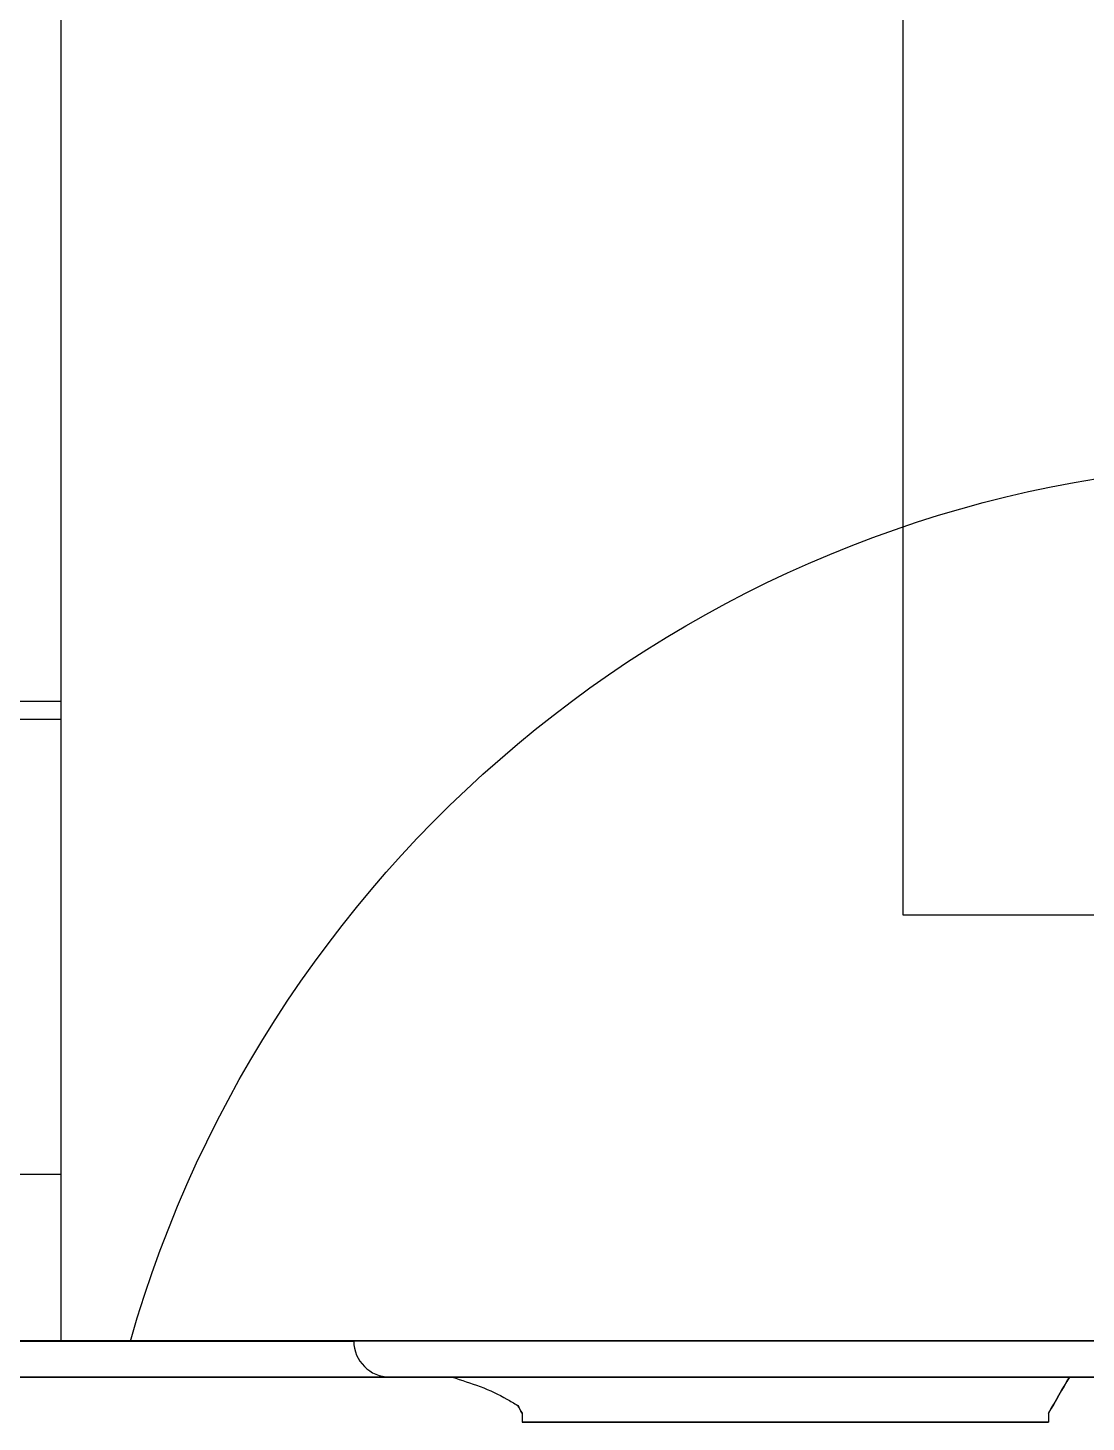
# Model space of a CAD drawing. Header units: centimetres. Extents: x -1.2 to 3.8, y -7.6 to 4.8.
# Drawn here: x 0.059 to 1.232, y -3.15 to -1.603 of the extents above; entities that cross this region are included whole.
import ezdxf

# ---------------------------------------------------------------- set-up
doc = ezdxf.new("R2010")
doc.units = ezdxf.units.CM
doc.header["$MEASUREMENT"] = 0
for name, color, linetype in [('ECAS - Clearance_Sketch1', 7, 'Continuous'), ('EncoderCart - Binky v145_Brake', 7, 'Continuous'), ('EncoderCart - Binky v145_EncoderCart', 7, 'Continuous'), ('EncoderCart - Binky v145_LED Output - Loft A', 7, 'Continuous'), ('EncoderCart - Binky v145_LED Output - Loft Rail', 7, 'Continuous'), ('EncoderCart - Binky v145_Side A - Fill old Spring', 7, 'Continuous'), ('EncoderCart - Binky v145_Side A - Remove Chamfers', 7, 'Continuous'), ('EncoderCart - Binky v145_Side B - Fill old Spring', 7, 'Continuous'), ('EncoderCart - Binky v145_Side B - Remove Chamfers', 7, 'Continuous'), ('EncoderCart - Binky v145_Side B Cleanup', 7, 'Continuous'), ('EncoderCart - Binky v145_Spring Cleanup A', 7, 'Continuous'), ('EncoderCart - Binky v145_Spring Cleanup B', 7, 'Continuous'), ('EncoderCart - Binky v145_Spring Geometry', 7, 'Continuous')]:
    doc.layers.add(name, color=color, linetype=linetype)

# ---------------------------------------------------------------- blocks, each defined once
blk = doc.blocks.new('ECAS-Clearance')
at = {"layer": 'ECAS - Clearance_Sketch1'}
for p, q in [((12.4005, 6.6902, -24.8413), (11.4805, 6.6902, -24.8413)), ((11.8456, 6.6502, -24.8413), (11.5205, 6.6502, -24.8413)), ((12.3605, 6.6502, -24.8413), (11.8456, 6.6502, -24.8413)), ((12.3605, 6.6502, -24.8413), (11.8456, 6.6502, -24.8413)), ((11.8456, 6.4652, -24.8413), (11.8456, 6.6502, -24.8413)), ((11.8456, 5.9602, -24.8413), (11.8456, 6.4652, -24.8413)), ((12.3705, 6.4652, -24.8413), (11.8456, 6.4652, -24.8413)), ((12.3605, 6.4652, -24.8413), (11.8456, 6.4652, -24.8413)), ((11.8455, 5.9402, -24.8413), (11.8455, 5.9602, -24.8413)), ((12.1805, 5.9602, -24.8413), (11.8455, 5.9602, -24.8413)), ((12.3705, 5.9602, -24.8413), (11.8456, 5.9602, -24.8413)), ((12.1605, 5.9402, -24.8413), (11.8455, 5.9402, -24.8413)), ((11.8455, 5.0164, -24.8413), (11.8455, 5.9402, -24.8413)), ((12.1605, 5.9402, -24.8413), (11.8455, 5.9402, -24.8413))]:
    blk.add_line(p, q, dxfattribs=at)
blk.add_ellipse((11.4805, 6.6502, -24.8413), major_axis=(0, 0.04), ratio=1, start_param=4.712389, end_param=6.283185, dxfattribs=at)
blk = doc.blocks.new('ECASv1(6)')
blk.add_blockref('ECAS-Clearance', (0, 0))

msp = doc.modelspace()

# ---------------------------------------------------------------- linework, layer by layer
at = {"layer": 'EncoderCart - Binky v145_Brake'}
for p, q in [((-0.73, -3.1, 0.837), (0.5294, -3.1, 0.837)), ((1.2137, -3.1, 0.837), (1.865, -3.1, 0.837)), ((0.6067, -3.14, 0.837), (0.6067, -3.15, 0.837)), ((0.609, -3.15, 0.837), (0.6067, -3.15, 0.837)), ((0.6162, -3.15, 0.837), (0.609, -3.15, 0.837)), ((0.7074, -3.15, 0.837), (0.6162, -3.15, 0.837)), ((0.7791, -3.15, 0.837), (0.7074, -3.15, 0.837)), ((0.8954, -3.15, 0.837), (0.7791, -3.15, 0.837)), ((1.0148, -3.15, 0.837), (0.8954, -3.15, 0.837)), ((1.0481, -3.15, 0.837), (1.0148, -3.15, 0.837)), ((1.1234, -3.15, 0.837), (1.0481, -3.15, 0.837)), ((1.1571, -3.15, 0.837), (1.1234, -3.15, 0.837)), ((1.1704, -3.15, 0.837), (1.1571, -3.15, 0.837)), ((1.1751, -3.15, 0.837), (1.1704, -3.15, 0.837)), ((1.1757, -3.15, 0.837), (1.1751, -3.15, 0.837)), ((1.1901, -3.15, 0.837), (1.1757, -3.15, 0.837)), ((1.1906, -3.15, 0.837), (1.1901, -3.15, 0.837)), ((1.1906, -3.14, 0.837), (1.1906, -3.15, 0.837))]:
    msp.add_line(p, q, dxfattribs=at)
msp.add_open_spline([(0.5294, -3.1, 0.837), (0.5396, -3.1035, 0.837), (0.5498, -3.1067, 0.837), (0.5712, -3.1146, 0.837), (0.5806, -3.1192, 0.837), (0.5939, -3.1267, 0.837), (0.5978, -3.129, 0.837), (0.6018, -3.1314, 0.837)], degree=3, knots=[0, 0, 0, 0, 0.0438927, 0.0438927, 0.0912665, 0.0912665, 0.1112511, 0.1112511, 0.1112511, 0.1112511], dxfattribs=at)
for points in [[(1.2137, -3.1, 0.837), (1.206, -3.1133, 0.837), (1.1983, -3.1267, 0.837), (1.1906, -3.14, 0.837)], [(0.6067, -3.14, 0.837), (0.6051, -3.1371, 0.837), (0.6034, -3.1343, 0.837), (0.6018, -3.1314, 0.837)]]:
    msp.add_open_spline(points, degree=3, dxfattribs=at)
at = {"layer": 'EncoderCart - Binky v145_EncoderCart'}
for p, q in [((1.0292, -2.5876, -0.5005), (1.0292, 0.85, -0.5005)), ((1.715, -2.5876, -0.5005), (1.0292, -2.5876, -0.5005)), ((0, -3.1, -0.5005), (0.46, -3.1, -0.5005)), ((0.46, -3.1, -0.5005), (1.395, -3.1, -0.5005))]:
    msp.add_line(p, q, dxfattribs=at)
at = {"layer": 'EncoderCart - Binky v145_LED Output - Loft A'}
for p, q in [((0.6164, -3.06, 0.8603), (0.1722, -3.06, 0.8603)), ((0.3067, -3.06, 0.9891), (0.5609, -3.06, 1.3283)), ((0.51, -3.06, 0.5085), (0.3091, -3.06, 0.7301)), ((1.0017, -3.06, 1.5047), (0.6164, -3.06, 0.8603)), ((1.0012, -3.06, 0.2158), (0.6164, -3.06, 0.8603)), ((0.6266, -3.06, 1.0068), (0.7074, -3.06, 1.1145)), ((0.7077, -3.06, 0.6052), (0.6681, -3.06, 0.6584)), ((0.7074, -3.06, 1.1145), (0.7791, -3.06, 1.2094)), ((0.7791, -3.06, 1.2094), (0.8954, -3.06, 1.3641)), ((0.9755, -3.06, 0.2494), (0.9226, -3.06, 0.32)), ((1.0012, -3.06, 0.2158), (0.9755, -3.06, 0.2494)), ((1.0012, -3.06, 0.2158), (1.0017, -3.06, 1.5047))]:
    msp.add_line(p, q, dxfattribs=at)
for points, knots in [([(0.2045, -3.06, 0.8119), (0.1961, -3.06, 0.8195), (0.187, -3.06, 0.8286), (0.1778, -3.06, 0.8421), (0.1752, -3.06, 0.8467), (0.1727, -3.06, 0.8543), (0.1721, -3.06, 0.8573), (0.1722, -3.06, 0.8603)], [-0.05813437, -0.05813437, -0.05813437, -0.05813437, -0.02405539, -0.02405539, -0.00904788, -0.00904788, 0, 0, 0, 0]), ([(0.1722, -3.06, 0.8603), (0.1722, -3.06, 0.8625), (0.1725, -3.06, 0.8646), (0.1736, -3.06, 0.8687), (0.1744, -3.06, 0.8708), (0.1774, -3.06, 0.8771), (0.1802, -3.06, 0.8811), (0.1896, -3.06, 0.8925), (0.1976, -3.06, 0.8996), (0.2044, -3.06, 0.9058)], [-0.05248371, -0.05248371, -0.05248371, -0.05248371, -0.04664185, -0.04664185, -0.04058018, -0.04058018, -0.02756639, -0.02756639, 0, 0, 0, 0]), ([(0.2044, -3.06, 0.9058), (0.2212, -3.06, 0.921), (0.2388, -3.06, 0.9366), (0.2715, -3.06, 0.9637), (0.2899, -3.06, 0.9782), (0.3067, -3.06, 0.9891)], [-0.1281579, -0.1281579, -0.1281579, -0.1281579, -0.0600767, -0.0600767, 0, 0, 0, 0]), ([(0.3091, -3.06, 0.7301), (0.29, -3.06, 0.7415), (0.2719, -3.06, 0.7547), (0.2374, -3.06, 0.7823), (0.2209, -3.06, 0.7969), (0.2045, -3.06, 0.8119)], [-0.1335672, -0.1335672, -0.1335672, -0.1335672, -0.0666604, -0.0666604, 0, 0, 0, 0]), ([(0.3067, -3.06, 0.9891), (0.3143, -3.06, 0.9938), (0.3228, -3.06, 0.9993), (0.3364, -3.06, 1.0046), (0.3413, -3.06, 1.006), (0.3504, -3.06, 1.0066), (0.3543, -3.06, 1.0063), (0.3582, -3.06, 1.0051)], [-0.05598812, -0.05598812, -0.05598812, -0.05598812, -0.02713241, -0.02713241, -0.01211565, -0.01211565, 0, 0, 0, 0]), ([(0.3637, -3.06, 0.7206), (0.3616, -3.06, 0.7195), (0.3594, -3.06, 0.7186), (0.3548, -3.06, 0.7174), (0.3524, -3.06, 0.717), (0.3452, -3.06, 0.7166), (0.3404, -3.06, 0.7173), (0.3264, -3.06, 0.7207), (0.3172, -3.06, 0.7252), (0.3091, -3.06, 0.7301)], [-0.05751208, -0.05751208, -0.05751208, -0.05751208, -0.05026773, -0.05026773, -0.04314553, -0.04314553, -0.02862875, -0.02862875, 0, 0, 0, 0]), ([(0.3582, -3.06, 1.0051), (0.3618, -3.06, 1.0041), (0.3652, -3.06, 1.0025), (0.3714, -3.06, 0.9983), (0.3743, -3.06, 0.9959), (0.3819, -3.06, 0.9877), (0.386, -3.06, 0.9811), (0.389, -3.06, 0.9744)], [-0.04460019, -0.04460019, -0.04460019, -0.04460019, -0.03336509, -0.03336509, -0.02216072, -0.02216072, 0, 0, 0, 0]), ([(0.3952, -3.06, 0.768), (0.3932, -3.06, 0.7612), (0.3907, -3.06, 0.7545), (0.3845, -3.06, 0.7417), (0.3807, -3.06, 0.7353), (0.3723, -3.06, 0.7263), (0.3683, -3.06, 0.723), (0.3637, -3.06, 0.7206)], [-0.05815699, -0.05815699, -0.05815699, -0.05815699, -0.03706448, -0.03706448, -0.01546488, -0.01546488, 0, 0, 0, 0]), ([(0.389, -3.06, 0.9744), (0.3946, -3.06, 0.9617), (0.398, -3.06, 0.9493), (0.4027, -3.06, 0.9222), (0.404, -3.06, 0.9081), (0.4055, -3.06, 0.892)], [-0.09760131, -0.09760131, -0.09760131, -0.09760131, -0.04825011, -0.04825011, 0, 0, 0, 0]), ([(0.4055, -3.06, 0.892), (0.4075, -3.06, 0.8714), (0.4077, -3.06, 0.8501), (0.4046, -3.06, 0.8088), (0.4011, -3.06, 0.7878), (0.3952, -3.06, 0.768)], [-0.1241077, -0.1241077, -0.1241077, -0.1241077, -0.0619905, -0.0619905, 0, 0, 0, 0]), ([(0.51, -3.06, 0.5085), (0.5073, -3.06, 0.524), (0.507, -3.06, 0.5398), (0.5112, -3.06, 0.5713), (0.5156, -3.06, 0.5867), (0.5322, -3.06, 0.6256), (0.5477, -3.06, 0.6475), (0.5667, -3.06, 0.6659)], [-0.1747119, -0.1747119, -0.1747119, -0.1747119, -0.1271888, -0.1271888, -0.0792345, -0.0792345, 0, 0, 0, 0]), ([(0.5167, -3.06, 1.1311), (0.5135, -3.06, 1.1404), (0.5082, -3.06, 1.1577), (0.5077, -3.06, 1.1987), (0.5101, -3.06, 1.2159), (0.5251, -3.06, 1.2743), (0.5466, -3.06, 1.3083), (0.5609, -3.06, 1.3283)], [-0.1441663, -0.1441663, -0.1441663, -0.1441663, -0.1029937, -0.1029937, -0.073614, -0.073614, 0, 0, 0, 0]), ([(0.5598, -3.06, 0.3935), (0.5475, -3.06, 0.4107), (0.5368, -3.06, 0.4297), (0.5201, -3.06, 0.468), (0.5135, -3.06, 0.4882), (0.51, -3.06, 0.5085)], [-0.1251024, -0.1251024, -0.1251024, -0.1251024, -0.0616339, -0.0616339, 0, 0, 0, 0]), ([(0.579, -3.06, 1.0427), (0.5654, -3.06, 1.055), (0.5527, -3.06, 1.0687), (0.5313, -3.06, 1.0982), (0.5226, -3.06, 1.114), (0.5167, -3.06, 1.1311)], [-0.1093003, -0.1093003, -0.1093003, -0.1093003, -0.0541349, -0.0541349, 0, 0, 0, 0]), ([(0.7412, -3.06, 0.2536), (0.705, -3.06, 0.2671), (0.6706, -3.06, 0.2864), (0.6094, -3.06, 0.3337), (0.5823, -3.06, 0.3619), (0.5598, -3.06, 0.3935)], [-0.2320609, -0.2320609, -0.2320609, -0.2320609, -0.1161967, -0.1161967, 0, 0, 0, 0]), ([(0.5609, -3.06, 1.3283), (0.5762, -3.06, 1.3497), (0.5919, -3.06, 1.3678), (0.613, -3.06, 1.3875), (0.6147, -3.06, 1.3891), (0.6165, -3.06, 1.3907)], [-0.08646571, -0.08646571, -0.08646571, -0.08646571, -0.00709689, -0.00709689, -0.00002428, -0.00002428, -0.00002428, -0.00002428]), ([(0.5667, -3.06, 0.6659), (0.5667, -3.06, 0.6659), (0.5676, -3.06, 0.6667), (0.5682, -3.06, 0.6673), (0.5686, -3.06, 0.6677), (0.5696, -3.06, 0.6687), (0.5704, -3.06, 0.6694), (0.5725, -3.06, 0.6714), (0.5739, -3.06, 0.6727), (0.5779, -3.06, 0.6764), (0.5806, -3.06, 0.6788), (0.588, -3.06, 0.6853), (0.5928, -3.06, 0.6893), (0.6063, -3.06, 0.6998), (0.6152, -3.06, 0.706), (0.6263, -3.06, 0.7135)], [-0.09315203, -0.09315203, -0.09315203, -0.09315203, -0.09180797, -0.09180797, -0.08985492, -0.08985492, -0.08603153, -0.08603153, -0.07869683, -0.07869683, -0.06511941, -0.06511941, -0.04100363, -0.04100363, -0.00038902, -0.00038902, -0.00038902, -0.00038902]), ([(0.608, -3.06, 1.0193), (0.603, -3.06, 1.023), (0.5981, -3.06, 1.0267), (0.5883, -3.06, 1.0345), (0.5837, -3.06, 1.0385), (0.579, -3.06, 1.0427)], [-0.03746162, -0.03746162, -0.03746162, -0.03746162, -0.01895649, -0.01895649, -0.00000004, -0.00000004, -0.00000004, -0.00000004]), ([(0.6266, -3.06, 1.0068), (0.6248, -3.06, 1.0079), (0.6221, -3.06, 1.0096), (0.6148, -3.06, 1.0145), (0.6109, -3.06, 1.0171), (0.608, -3.06, 1.0193)], [-0.02513533, -0.02513533, -0.02513533, -0.02513533, -0.01096918, -0.01096918, -0.00000021, -0.00000021, -0.00000021, -0.00000021]), ([(0.6165, -3.06, 1.3907), (0.6172, -3.06, 1.3914), (0.618, -3.06, 1.3921), (0.6195, -3.06, 1.3935), (0.6203, -3.06, 1.3941), (0.6226, -3.06, 1.3962), (0.6242, -3.06, 1.3976), (0.6289, -3.06, 1.4016), (0.6321, -3.06, 1.4042), (0.6417, -3.06, 1.4119), (0.6482, -3.06, 1.4167), (0.6683, -3.06, 1.4306), (0.6822, -3.06, 1.4389), (0.7255, -3.06, 1.4612), (0.756, -3.06, 1.4724), (0.851, -3.06, 1.4981), (0.9189, -3.06, 1.5039), (0.9847, -3.06, 1.5048)], [-0.3924648, -0.3924648, -0.3924648, -0.3924648, -0.389375, -0.389375, -0.386267, -0.386267, -0.3800683, -0.3800683, -0.3677331, -0.3677331, -0.3432576, -0.3432576, -0.294722, -0.294722, -0.1974655, -0.1974655, 0, 0, 0, 0]), ([(0.6263, -3.06, 0.7135), (0.6319, -3.06, 0.7065), (0.6372, -3.06, 0.6994), (0.6512, -3.06, 0.6807), (0.6594, -3.06, 0.6693), (0.6681, -3.06, 0.6584)], [-0.06457757, -0.06457757, -0.06457757, -0.06457757, -0.04196441, -0.04196441, 0, 0, 0, 0]), ([(0.7077, -3.06, 0.6052), (0.7157, -3.06, 0.5953), (0.7234, -3.06, 0.5852), (0.7385, -3.06, 0.5648), (0.7459, -3.06, 0.5547), (0.7534, -3.06, 0.5443)], [-0.07722078, -0.07722078, -0.07722078, -0.07722078, -0.03853163, -0.03853163, 0, 0, 0, 0]), ([(0.9305, -3.06, 0.218), (0.8864, -3.06, 0.2218), (0.8464, -3.06, 0.2251), (0.7836, -3.06, 0.2389), (0.762, -3.06, 0.2453), (0.7412, -3.06, 0.2536)], [-0.193021, -0.193021, -0.193021, -0.193021, -0.0672396, -0.0672396, -0.0000567, -0.0000567, -0.0000567, -0.0000567]), ([(0.7534, -3.06, 0.5443), (0.7681, -3.06, 0.5247), (0.7828, -3.06, 0.5051), (0.8122, -3.06, 0.4661), (0.827, -3.06, 0.4466), (0.8418, -3.06, 0.4271)], [-0.146771, -0.146771, -0.146771, -0.146771, -0.0733864, -0.0733864, 0, 0, 0, 0]), ([(0.8418, -3.06, 0.4271), (0.8504, -3.06, 0.4157), (0.8596, -3.06, 0.4041), (0.8775, -3.06, 0.3809), (0.8869, -3.06, 0.3685), (0.8949, -3.06, 0.3565)], [-0.08961005, -0.08961005, -0.08961005, -0.08961005, -0.04336212, -0.04336212, 0, 0, 0, 0]), ([(0.8949, -3.06, 0.3565), (0.8997, -3.06, 0.3504), (0.9042, -3.06, 0.3445), (0.9135, -3.06, 0.3321), (0.9179, -3.06, 0.326), (0.9226, -3.06, 0.32)], [-0.04642438, -0.04642438, -0.04642438, -0.04642438, -0.02287296, -0.02287296, 0, 0, 0, 0]), ([(1.0017, -3.06, 1.5047), (0.9861, -3.06, 1.4842), (0.9706, -3.06, 1.4636), (0.9351, -3.06, 1.4167), (0.9152, -3.06, 1.3904), (0.8954, -3.06, 1.3641)], [-0.1763346, -0.1763346, -0.1763346, -0.1763346, -0.0989593, -0.0989593, 0, 0, 0, 0]), ([(0.9863, -3.06, 0.2156), (0.9771, -3.06, 0.2156), (0.9676, -3.06, 0.2158), (0.9492, -3.06, 0.2166), (0.9396, -3.06, 0.2172), (0.9305, -3.06, 0.218)], [-0.05510923, -0.05510923, -0.05510923, -0.05510923, -0.02749869, -0.02749869, -0.00000094, -0.00000094, -0.00000094, -0.00000094]), ([(0.9847, -3.06, 1.5048), (0.9881, -3.06, 1.5048), (0.9928, -3.06, 1.5048), (0.998, -3.06, 1.5048), (0.9999, -3.06, 1.5048), (1.0017, -3.06, 1.5047)], [-0.02796678, -0.02796678, -0.02796678, -0.02796678, -0.0176245, -0.0176245, -0.01233424, -0.01233424, -0.01233424, -0.01233424]), ([(1.0012, -3.06, 0.2158), (1.0002, -3.06, 0.2158), (0.9992, -3.06, 0.2157), (0.9941, -3.06, 0.2156), (0.99, -3.06, 0.2156), (0.9863, -3.06, 0.2156)], [-0.01371045, -0.01371045, -0.01371045, -0.01371045, -0.01103443, -0.01103443, 0, 0, 0, 0])]:
    msp.add_open_spline(points, degree=3, knots=knots, dxfattribs=at)
at = {"layer": 'EncoderCart - Binky v145_LED Output - Loft Rail', "extrusion": (-0.143824, 0.077634, -0.986553)}
msp.add_arc((2.321, -2.7419, -1.1111), 1.331, 77.417, 148.5963, dxfattribs=at)
at = {"layer": 'EncoderCart - Binky v145_LED Output - Loft Rail'}
msp.add_point((0.1722, -3.06, 0.8603), dxfattribs=at)
at = {"layer": 'EncoderCart - Binky v145_Side A - Fill old Spring'}
msp.add_line((1.865, -3.1, -0.5), (-0.73, -3.1, -0.5), dxfattribs=at)
at = {"layer": 'EncoderCart - Binky v145_Side A - Remove Chamfers'}
for p, q in [((1.3784, -3.06, -0.5), (-0.73, -3.06, -0.5)), ((0, -3.1, -0.5), (0.46, -3.1, -0.5)), ((0.46, -3.1, -0.5), (1.355, -3.1, -0.5))]:
    msp.add_line(p, q, dxfattribs=at)
at = {"layer": 'EncoderCart - Binky v145_Side B - Fill old Spring'}
msp.add_line((-0.73, -3.1, 1.9), (1.865, -3.1, 1.9), dxfattribs=at)
at = {"layer": 'EncoderCart - Binky v145_Side B - Remove Chamfers'}
for p, q in [((-0.73, -3.06, 1.9), (1.3784, -3.06, 1.9)), ((0.46, -3.1, 1.9), (-0.46, -3.1, 1.9)), ((0.46, -3.1, 1.9), (0.5294, -3.1, 1.9)), ((0.5294, -3.1, 1.9), (1.2137, -3.1, 1.9)), ((1.2137, -3.1, 1.9), (1.355, -3.1, 1.9)), ((0.6067, -3.14, 1.9), (0.6067, -3.15, 1.9)), ((0.6067, -3.15, 1.9), (0.6153, -3.15, 1.9)), ((0.6153, -3.15, 1.9), (0.6681, -3.15, 1.9)), ((0.6681, -3.15, 1.9), (0.7077, -3.15, 1.9)), ((0.7077, -3.15, 1.9), (0.7534, -3.15, 1.9)), ((0.7534, -3.15, 1.9), (0.8418, -3.15, 1.9)), ((0.8418, -3.15, 1.9), (0.8949, -3.15, 1.9)), ((0.8949, -3.15, 1.9), (0.9226, -3.15, 1.9)), ((0.9226, -3.15, 1.9), (0.9755, -3.15, 1.9)), ((0.9755, -3.15, 1.9), (1.014, -3.15, 1.9)), ((1.014, -3.15, 1.9), (1.0505, -3.15, 1.9)), ((1.0505, -3.15, 1.9), (1.1319, -3.15, 1.9)), ((1.1319, -3.15, 1.9), (1.1805, -3.15, 1.9)), ((1.1805, -3.15, 1.9), (1.1906, -3.15, 1.9)), ((1.1906, -3.14, 1.9), (1.1906, -3.15, 1.9))]:
    msp.add_line(p, q, dxfattribs=at)
msp.add_open_spline([(0.5294, -3.1, 1.9), (0.5396, -3.1035, 1.9), (0.5498, -3.1067, 1.9), (0.5712, -3.1146, 1.9), (0.5806, -3.1192, 1.9), (0.5939, -3.1267, 1.9), (0.5978, -3.129, 1.9), (0.6018, -3.1314, 1.9)], degree=3, knots=[0, 0, 0, 0, 0.0438927, 0.0438927, 0.0912665, 0.0912665, 0.1112511, 0.1112511, 0.1112511, 0.1112511], dxfattribs=at)
for points in [[(1.1906, -3.14, 1.9), (1.1983, -3.1267, 1.9), (1.206, -3.1133, 1.9), (1.2137, -3.1, 1.9)], [(0.6018, -3.1314, 1.9), (0.6034, -3.1343, 1.9), (0.6051, -3.1371, 1.9), (0.6067, -3.14, 1.9)]]:
    msp.add_open_spline(points, degree=3, dxfattribs=at)
at = {"layer": 'EncoderCart - Binky v145_Side B Cleanup'}
for p, q in [((1.865, -3.1, 1.9), (-0.73, -3.1, 1.9)), ((0.46, -3.1), (1.355, -3.1)), ((0.5546, -3.1, 0.6782), (0.5294, -3.1, 0.6539)), ((0.5964, -3.1, 1.0063), (0.5976, -3.1, 1.0054))]:
    msp.add_line(p, q, dxfattribs=at)
at = {"layer": 'EncoderCart - Binky v145_Side B Cleanup', "extrusion": (0, -1, 0)}
msp.add_arc((0, 0, 3.1), 0.46, 0, 180, dxfattribs=at)
for centre, major_axis, ratio, start_param, end_param in [((2.2453, -3.1, 1.4112), (1.7528, 0, 0.2538), 0.310649, 3.201373, 3.393339), ((0.6893, -3.1, 1.2347), (0.1572, 0, 0.2217), 0.648563, 1.23776, 1.562906), ((-1.0932, -3.1, 1.1042), (2.3894, 0, 1.0817), 0.403966, 5.505705, 5.669418), ((0.963, -3.1, 0.2066), (0.0754, 0, -0.0026), 0.10431, 4.24833, 4.979134)]:
    msp.add_ellipse(centre, major_axis=major_axis, ratio=ratio, start_param=start_param, end_param=end_param, dxfattribs=at)
at = {"layer": 'EncoderCart - Binky v145_Side B Cleanup'}
for points in [[(0.2045, -3.1, 0.8119), (0.1895, -3.1, 0.8254), (0.172, -3.1, 0.8441), (0.1722, -3.1, 0.8603)], [(0.1722, -3.1, 0.8603), (0.1722, -3.1, 0.8772), (0.1909, -3.1, 0.8935), (0.2044, -3.1, 0.9058)], [(0.2044, -3.1, 0.9058), (0.2368, -3.1, 0.9352), (0.2759, -3.1, 0.9692), (0.3067, -3.1, 0.9891)], [(0.3091, -3.1, 0.7301), (0.2712, -3.1, 0.7528), (0.2367, -3.1, 0.7825), (0.2045, -3.1, 0.8119)], [(0.3067, -3.1, 0.9891), (0.3215, -3.1, 0.9983), (0.3401, -3.1, 1.0105), (0.3582, -3.1, 1.0051)], [(0.3637, -3.1, 0.7206), (0.3464, -3.1, 0.7114), (0.3245, -3.1, 0.7209), (0.3091, -3.1, 0.7301)], [(0.3582, -3.1, 1.0051), (0.3727, -3.1, 1.0009), (0.3831, -3.1, 0.9876), (0.389, -3.1, 0.9744)], [(0.389, -3.1, 0.9744), (0.4003, -3.1, 0.9487), (0.4026, -3.1, 0.9241), (0.4055, -3.1, 0.892)], [(0.4055, -3.1, 0.892), (0.4094, -3.1, 0.8518), (0.4068, -3.1, 0.8068), (0.3952, -3.1, 0.768)], [(0.5003, -3.1, 1.1254), (0.4748, -3.1, 1.199), (0.5033, -3.1, 1.2777), (0.5468, -3.1, 1.3384)], [(0.4929, -3.1, 0.5055), (0.482, -3.1, 0.5679), (0.5072, -3.1, 0.6323), (0.5546, -3.1, 0.6782)], [(0.5457, -3.1, 0.3834), (0.5198, -3.1, 0.4197), (0.5003, -3.1, 0.4632), (0.4929, -3.1, 0.5055)], [(0.735, -3.1, 0.2374), (0.6591, -3.1, 0.2657), (0.5927, -3.1, 0.3176), (0.5457, -3.1, 0.3834)], [(0.5976, -3.1, 1.0054), (0.5872, -3.1, 1.0131), (0.577, -3.1, 1.0211), (0.5674, -3.1, 1.0299)], [(0.6048, -3.1, 1.4035), (0.7056, -3.1, 1.4958), (0.8442, -3.1, 1.5195), (0.9772, -3.1, 1.522)], [(0.7198, -3.1, 0.8301), (0.6876, -3.1, 0.8266), (0.6496, -3.1, 0.8181), (0.624, -3.1, 0.7863)], [(0.6672, -3.1, 0.8647), (0.7087, -3.1, 0.8607), (0.7499, -3.1, 0.8666), (0.7874, -3.1, 0.8721)], [(0.8127, -3.1, 0.8293), (0.7813, -3.1, 0.8341), (0.75, -3.1, 0.8334), (0.7198, -3.1, 0.8301)], [(0.929, -3.1, 0.2007), (0.863, -3.1, 0.2064), (0.8004, -3.1, 0.2115), (0.735, -3.1, 0.2374)], [(0.7506, -3.1, 1.017), (0.7545, -3.1, 1.0234), (0.76, -3.1, 1.0302), (0.7662, -3.1, 1.0378)], [(0.7662, -3.1, 1.0378), (0.7904, -3.1, 1.0677), (0.8185, -3.1, 1.0956), (0.8465, -3.1, 1.1245)], [(0.7874, -3.1, 0.8721), (0.8001, -3.1, 0.874), (0.8151, -3.1, 0.8759), (0.8305, -3.1, 0.882)], [(0.8406, -3.1, 0.9491), (0.8241, -3.1, 0.9613), (0.8068, -3.1, 0.9671), (0.7935, -3.1, 0.9731)], [(0.8417, -3.1, 0.6241), (0.8248, -3.1, 0.6432), (0.8067, -3.1, 0.662), (0.7942, -3.1, 0.6808)], [(0.8544, -3.1, 0.8166), (0.8399, -3.1, 0.8245), (0.8248, -3.1, 0.8274), (0.8127, -3.1, 0.8293)], [(0.9062, -3.1, 0.5462), (0.8855, -3.1, 0.5731), (0.8639, -3.1, 0.5989), (0.8417, -3.1, 0.6241)], [(0.8465, -3.1, 1.1245), (0.8701, -3.1, 1.1489), (0.8931, -3.1, 1.1737), (0.9162, -3.1, 1.1981)], [(1.1044, -3.1, 0.2615), (1.0406, -3.1, 0.3571), (0.977, -3.1, 0.4541), (0.9062, -3.1, 0.5462)], [(1.1123, -3.1, 1.6178), (1.0838, -3.1, 1.6023), (1.0589, -3.1, 1.5836), (1.0346, -3.1, 1.566)], [(1.0348, -3.1, 0.1477), (1.0616, -3.1, 0.1231), (1.089, -3.1, 0.0975), (1.1173, -3.1, 0.0744)], [(1.1807, -3.1, 0.1416), (1.1566, -3.1, 0.182), (1.1305, -3.1, 0.2223), (1.1044, -3.1, 0.2615)], [(1.1117, -3.1, 1.4326), (1.1368, -3.1, 1.4674), (1.1623, -3.1, 1.5039), (1.1823, -3.1, 1.5443)], [(1.1173, -3.1, 0.0744), (1.131, -3.1, 0.0631), (1.1513, -3.1, 0.0475), (1.1707, -3.1, 0.0385)]]:
    msp.add_open_spline(points, degree=3, dxfattribs=at)
for points, knots in [([(0.3952, -3.1, 0.768), (0.3921, -3.1, 0.7576), (0.3879, -3.1, 0.7469), (0.3795, -3.1, 0.7344), (0.3769, -3.1, 0.731), (0.3708, -3.1, 0.7251), (0.3675, -3.1, 0.7226), (0.3637, -3.1, 0.7206)], [0, 0, 0, 0, 0.03249358, 0.03249358, 0.04529837, 0.04529837, 0.05796411, 0.05796411, 0.05796411, 0.05796411]), ([(0.624, -3.1, 0.7863), (0.624, -3.1, 0.7863), (0.624, -3.1, 0.7863), (0.6239, -3.1, 0.7863), (0.6197, -3.1, 0.781), (0.6146, -3.1, 0.7729), (0.6096, -3.1, 0.7638), (0.607, -3.1, 0.7588), (0.6052, -3.1, 0.7553), (0.6034, -3.1, 0.752), (0.6001, -3.1, 0.7459), (0.5978, -3.1, 0.7421), (0.597, -3.1, 0.7411), (0.5745, -3.1, 0.712), (0.552, -3.1, 0.683), (0.5294, -3.1, 0.6539)], [-1.001642, -1.001642, -1.001642, -1.001642, -1, -1, -1, -0.714286, -0.571429, -0.5, -0.428571, -0.357143, -0.285714, 0, 0, 0, 2.90681, 2.90681, 2.90681, 2.90681]), ([(0.5863, -3.1, 0.9685), (0.5845, -3.1, 0.9578), (0.5819, -3.1, 0.937), (0.5879, -3.1, 0.9087), (0.598, -3.1, 0.8928), (0.6049, -3.1, 0.8858), (0.6091, -3.1, 0.8823), (0.6116, -3.1, 0.8804), (0.6124, -3.1, 0.8799)], [-1, -1, -1, -1, -0.571426, -0.28571, -0.142852, -0.071423, -0.035708, 0.000006, 0.000006, 0.000006, 0.000006]), ([(0.5964, -3.1, 1.0063), (0.5958, -3.1, 1.0045), (0.5951, -3.1, 1.0027), (0.5944, -3.1, 1.0005), (0.5943, -3.1, 1.0004), (0.5943, -3.1, 1.0002), (0.5942, -3.1, 1.0001), (0.5938, -3.1, 0.9987), (0.5933, -3.1, 0.9974), (0.5929, -3.1, 0.9961), (0.5925, -3.1, 0.9948), (0.5921, -3.1, 0.9935), (0.5917, -3.1, 0.9922), (0.5913, -3.1, 0.9907), (0.5909, -3.1, 0.9893), (0.5905, -3.1, 0.9879), (0.5896, -3.1, 0.9845), (0.5889, -3.1, 0.9814), (0.5882, -3.1, 0.9783), (0.5879, -3.1, 0.977), (0.5876, -3.1, 0.9757), (0.5873, -3.1, 0.9744), (0.5871, -3.1, 0.9733), (0.5869, -3.1, 0.9721), (0.5867, -3.1, 0.971), (0.5866, -3.1, 0.9702), (0.5864, -3.1, 0.9693), (0.5863, -3.1, 0.9685)], [-1.241056, -1.241056, -1.241056, -1.241056, -1.015887, -1.015887, -1.015887, -1.0024, -1.0024, -1.0024, -0.894564, -0.894564, -0.894564, -0.78517, -0.78517, -0.78517, -0.655456, -0.655456, -0.655456, -0.341303, -0.341303, -0.341303, -0.205512, -0.205512, -0.205512, -0.088718, -0.088718, -0.088718, -0.000071, -0.000071, -0.000071, -0.000071]), ([(0.6124, -3.1, 0.8799), (0.6236, -3.1, 0.8724), (0.6442, -3.1, 0.8667), (0.661, -3.1, 0.8653), (0.6672, -3.1, 0.8647)], [-1, -1, -1, -1, -0.4285714, -0.00004, -0.00004, -0.00004, -0.00004]), ([(0.7935, -3.1, 0.9731), (0.7896, -3.1, 0.9748), (0.7816, -3.1, 0.9781), (0.7692, -3.1, 0.9835), (0.7579, -3.1, 0.9893), (0.7493, -3.1, 0.9954), (0.745, -3.1, 1.0005), (0.7445, -3.1, 1.0022), (0.7443, -3.1, 1.0037), (0.7444, -3.1, 1.005), (0.7449, -3.1, 1.0066)], [-1, -1, -1, -1, -0.8571429, -0.7142857, -0.5714286, -0.4285714, -0.2857143, -0.1428571, -0.1071429, -0.0000234, -0.0000234, -0.0000234, -0.0000234]), ([(0.7449, -3.1, 1.0066), (0.7451, -3.1, 1.0074), (0.7462, -3.1, 1.0098), (0.7491, -3.1, 1.0145), (0.7506, -3.1, 1.017)], [-1, -1, -1, -1, -0.4285714, -0.0000482, -0.0000482, -0.0000482, -0.0000482]), ([(0.7868, -3.1, 0.6939), (0.7859, -3.1, 0.6964), (0.7856, -3.1, 0.6998), (0.7865, -3.1, 0.7035), (0.7911, -3.1, 0.7113), (0.8062, -3.1, 0.7237), (0.8222, -3.1, 0.733), (0.8297, -3.1, 0.7378)], [-0.9999669, -0.9999669, -0.9999669, -0.9999669, -0.8571429, -0.7142857, -0.5714286, -0.2857143, 0, 0, 0, 0]), ([(0.7942, -3.1, 0.6808), (0.7925, -3.1, 0.6833), (0.789, -3.1, 0.6886), (0.7873, -3.1, 0.6923), (0.7868, -3.1, 0.6939)], [-0.9998126, -0.9998126, -0.9998126, -0.9998126, -0.5714286, 0, 0, 0, 0]), ([(0.8297, -3.1, 0.7378), (0.8322, -3.1, 0.7394), (0.8372, -3.1, 0.7425), (0.8492, -3.1, 0.7505), (0.8582, -3.1, 0.7571), (0.864, -3.1, 0.764)], [-1.000002, -1.000002, -1.000002, -1.000002, -0.714287, -0.500001, 0, 0, 0, 0]), ([(0.8305, -3.1, 0.882), (0.8323, -3.1, 0.8827), (0.838, -3.1, 0.8847), (0.8479, -3.1, 0.8901), (0.8551, -3.1, 0.8964), (0.8582, -3.1, 0.9021)], [-1, -1, -1, -1, -0.5714286, -0.2857143, -0.0000232, -0.0000232, -0.0000232, -0.0000232]), ([(0.8582, -3.1, 0.9021), (0.8599, -3.1, 0.905), (0.8614, -3.1, 0.9096), (0.8622, -3.1, 0.9189), (0.8601, -3.1, 0.9281), (0.8538, -3.1, 0.9381), (0.8464, -3.1, 0.9449), (0.8419, -3.1, 0.9482), (0.8406, -3.1, 0.9491)], [-1, -1, -1, -1, -0.8928571, -0.8571429, -0.7142857, -0.5714286, -0.2857143, -0.0000275, -0.0000275, -0.0000275, -0.0000275]), ([(0.864, -3.1, 0.764), (0.8656, -3.1, 0.766), (0.8686, -3.1, 0.7701), (0.8712, -3.1, 0.7763), (0.8724, -3.1, 0.7819), (0.8731, -3.1, 0.7892), (0.8717, -3.1, 0.7972), (0.8657, -3.1, 0.8086), (0.8596, -3.1, 0.8139), (0.8544, -3.1, 0.8166)], [-1, -1, -1, -1, -0.8571429, -0.7142857, -0.6428571, -0.5714286, -0.3571429, -0.2857143, -0.0017838, -0.0017838, -0.0017838, -0.0017838]), ([(1.0346, -3.1, 1.566), (1.0292, -3.1, 1.562), (1.0213, -3.1, 1.5561), (1.0113, -3.1, 1.5484), (1.0096, -3.1, 1.5471), (1.0079, -3.1, 1.5458), (1.0061, -3.1, 1.5444), (1.005, -3.1, 1.5436), (1.0038, -3.1, 1.5427), (1.0026, -3.1, 1.5417), (1.002, -3.1, 1.5412), (1.0013, -3.1, 1.5407), (1.0006, -3.1, 1.5402), (0.9929, -3.1, 1.5342), (0.985, -3.1, 1.528), (0.9772, -3.1, 1.522)], [-1.000009, -1.000009, -1.000009, -1.000009, -0.24948, -0.24948, -0.24948, -0.124391, -0.124391, -0.124391, -0.044702, -0.044702, -0.044702, 0.000782, 0.000782, 0.000782, 0.51982, 0.51982, 0.51982, 0.51982]), ([(0.9826, -3.1, 0.1983), (0.9874, -3.1, 0.1933), (0.9923, -3.1, 0.1883), (0.9975, -3.1, 0.183), (0.9977, -3.1, 0.1827), (0.998, -3.1, 0.1825), (0.9982, -3.1, 0.1822), (0.9995, -3.1, 0.1809), (1.0009, -3.1, 0.1795), (1.0023, -3.1, 0.1781), (1.0039, -3.1, 0.1765), (1.0055, -3.1, 0.175), (1.0071, -3.1, 0.1734), (1.0089, -3.1, 0.1717), (1.0107, -3.1, 0.17), (1.0126, -3.1, 0.1682), (1.0203, -3.1, 0.1609), (1.0281, -3.1, 0.1538), (1.0348, -3.1, 0.1477)], [-1.50566, -1.50566, -1.50566, -1.50566, -1.011288, -1.011288, -1.011288, -0.989281, -0.989281, -0.989281, -0.875868, -0.875868, -0.875868, -0.748337, -0.748337, -0.748337, -0.605987, -0.605987, -0.605987, -0.000157, -0.000157, -0.000157, -0.000157]), ([(1.1547, -3.1, 1.6341), (1.1544, -3.1, 1.634), (1.1541, -3.1, 1.634), (1.1536, -3.1, 1.6339), (1.1528, -3.1, 1.6338), (1.1521, -3.1, 1.6336), (1.1514, -3.1, 1.6335), (1.1508, -3.1, 1.6334), (1.1503, -3.1, 1.6333), (1.1498, -3.1, 1.6332), (1.1493, -3.1, 1.6331), (1.1488, -3.1, 1.633), (1.1484, -3.1, 1.6329), (1.1479, -3.1, 1.6327), (1.1475, -3.1, 1.6326), (1.147, -3.1, 1.6325), (1.1466, -3.1, 1.6324), (1.1461, -3.1, 1.6323), (1.1456, -3.1, 1.6321), (1.1451, -3.1, 1.632), (1.1446, -3.1, 1.6318), (1.144, -3.1, 1.6316), (1.1399, -3.1, 1.6304), (1.1359, -3.1, 1.6289), (1.1319, -3.1, 1.6272), (1.1249, -3.1, 1.6243), (1.1182, -3.1, 1.621), (1.1123, -3.1, 1.6178)], [-1.040542, -1.040542, -1.040542, -1.040542, -1.007194, -1.007194, -1.007194, -0.976214, -0.976214, -0.976214, -0.947835, -0.947835, -0.947835, -0.915349, -0.915349, -0.915349, -0.875165, -0.875165, -0.875165, -0.829488, -0.829488, -0.829488, -0.785714, -0.785714, -0.785714, -0.5, -0.5, -0.5, -0.000007, -0.000007, -0.000007, -0.000007]), ([(1.1841, -3.1, 1.6279), (1.1818, -3.1, 1.6296), (1.1796, -3.1, 1.6307), (1.1777, -3.1, 1.6315), (1.1757, -3.1, 1.6324), (1.1739, -3.1, 1.6329), (1.1723, -3.1, 1.6332), (1.1706, -3.1, 1.6336), (1.1692, -3.1, 1.6338), (1.1678, -3.1, 1.634), (1.165, -3.1, 1.6343), (1.1627, -3.1, 1.6343), (1.1607, -3.1, 1.6343), (1.1597, -3.1, 1.6343), (1.1587, -3.1, 1.6343), (1.1578, -3.1, 1.6342), (1.157, -3.1, 1.6342), (1.1564, -3.1, 1.6342), (1.1558, -3.1, 1.6341), (1.1554, -3.1, 1.6341), (1.1551, -3.1, 1.6341), (1.1547, -3.1, 1.6341)], [-1, -1, -1, -1, -0.857143, -0.857143, -0.857143, -0.714286, -0.714286, -0.714286, -0.571429, -0.571429, -0.571429, -0.285714, -0.285714, -0.285714, -0.132356, -0.132356, -0.132356, 0, 0, 0, 0.08907, 0.08907, 0.08907, 0.08907]), ([(1.1707, -3.1, 0.0385), (1.1728, -3.1, 0.0375), (1.1751, -3.1, 0.0366), (1.1779, -3.1, 0.0359), (1.1793, -3.1, 0.0355), (1.1808, -3.1, 0.0352), (1.1824, -3.1, 0.0351), (1.184, -3.1, 0.0349), (1.1858, -3.1, 0.0348), (1.1877, -3.1, 0.035), (1.1906, -3.1, 0.0352), (1.1938, -3.1, 0.0359), (1.197, -3.1, 0.0373), (1.1981, -3.1, 0.0377), (1.1991, -3.1, 0.0383), (1.2001, -3.1, 0.0389), (1.2021, -3.1, 0.0401), (1.204, -3.1, 0.0417), (1.2055, -3.1, 0.0433), (1.2071, -3.1, 0.045), (1.2084, -3.1, 0.0467), (1.2094, -3.1, 0.0485), (1.2115, -3.1, 0.052), (1.2125, -3.1, 0.0553), (1.213, -3.1, 0.0583), (1.2136, -3.1, 0.0613), (1.2137, -3.1, 0.0639), (1.2136, -3.1, 0.0664), (1.2136, -3.1, 0.0679), (1.2135, -3.1, 0.0694), (1.2134, -3.1, 0.0708), (1.2132, -3.1, 0.0718), (1.2131, -3.1, 0.0727), (1.213, -3.1, 0.0736), (1.2129, -3.1, 0.0739), (1.2129, -3.1, 0.0741), (1.2129, -3.1, 0.0743)], [-1, -1, -1, -1, -0.857143, -0.857143, -0.857143, -0.785714, -0.785714, -0.785714, -0.714286, -0.714286, -0.714286, -0.607143, -0.607143, -0.607143, -0.571429, -0.571429, -0.571429, -0.5, -0.5, -0.5, -0.428571, -0.428571, -0.428571, -0.285714, -0.285714, -0.285714, -0.142857, -0.142857, -0.142857, -0.057306, -0.057306, -0.057306, 0, 0, 0, 0.017726, 0.017726, 0.017726, 0.017726]), ([(1.2129, -3.1, 0.0743), (1.2128, -3.1, 0.0745), (1.2128, -3.1, 0.0746), (1.2128, -3.1, 0.0749), (1.2125, -3.1, 0.076), (1.2123, -3.1, 0.0771), (1.212, -3.1, 0.0781), (1.2117, -3.1, 0.0791), (1.2115, -3.1, 0.08), (1.2112, -3.1, 0.0809), (1.211, -3.1, 0.0818), (1.2107, -3.1, 0.0827), (1.2104, -3.1, 0.0835), (1.2101, -3.1, 0.0844), (1.2098, -3.1, 0.0852), (1.2096, -3.1, 0.086), (1.2092, -3.1, 0.0869), (1.2089, -3.1, 0.0877), (1.2086, -3.1, 0.0885), (1.2082, -3.1, 0.0894), (1.2079, -3.1, 0.0903), (1.2075, -3.1, 0.0912), (1.2071, -3.1, 0.0921), (1.2067, -3.1, 0.093), (1.2063, -3.1, 0.0941), (1.2061, -3.1, 0.0944), (1.206, -3.1, 0.0947), (1.2058, -3.1, 0.0951), (1.2044, -3.1, 0.0984), (1.2028, -3.1, 0.1017), (1.2011, -3.1, 0.105), (1.1973, -3.1, 0.1126), (1.1931, -3.1, 0.1202), (1.1891, -3.1, 0.1273), (1.1864, -3.1, 0.1318), (1.1839, -3.1, 0.1362), (1.1816, -3.1, 0.14), (1.1813, -3.1, 0.1406), (1.181, -3.1, 0.1411), (1.1807, -3.1, 0.1416)], [-1.012636, -1.012636, -1.012636, -1.012636, -1.001847, -1.001847, -1.001847, -0.972228, -0.972228, -0.972228, -0.942585, -0.942585, -0.942585, -0.908287, -0.908287, -0.908287, -0.870188, -0.870188, -0.870188, -0.82561, -0.82561, -0.82561, -0.777653, -0.777653, -0.777653, -0.729398, -0.729398, -0.729398, -0.714286, -0.714286, -0.714286, -0.571429, -0.571429, -0.571429, -0.242721, -0.242721, -0.242721, -0.027877, -0.027877, -0.027877, 0.001892, 0.001892, 0.001892, 0.001892]), ([(1.1823, -3.1, 1.5443), (1.1858, -3.1, 1.5514), (1.1928, -3.1, 1.5652), (1.1986, -3.1, 1.5878), (1.1996, -3.1, 1.599), (1.1977, -3.1, 1.6075)], [-1, -1, -1, -1, -0.4285714, -0.2857143, -0.0013553, -0.0013553, -0.0013553, -0.0013553]), ([(1.1977, -3.1, 1.6075), (1.1967, -3.1, 1.6121), (1.1921, -3.1, 1.6213), (1.1868, -3.1, 1.6259), (1.1841, -3.1, 1.6279)], [-0.9962541, -0.9962541, -0.9962541, -0.9962541, -0.5714286, -0.0000012, -0.0000012, -0.0000012, -0.0000012])]:
    msp.add_open_spline(points, degree=3, knots=knots, dxfattribs=at)
at = {"layer": 'EncoderCart - Binky v145_Spring Cleanup A'}
for p, q in [((-0.73, -3.1), (0.5294, -3.1)), ((1.2137, -3.1), (1.865, -3.1)), ((0.6067, -3.14), (0.6067, -3.15)), ((0.609, -3.15), (0.6067, -3.15)), ((0.6162, -3.15), (0.609, -3.15)), ((0.7074, -3.15), (0.6162, -3.15)), ((0.7791, -3.15), (0.7074, -3.15)), ((0.8954, -3.15), (0.7791, -3.15)), ((1.0148, -3.15), (0.8954, -3.15)), ((1.0481, -3.15), (1.0148, -3.15)), ((1.1234, -3.15), (1.0481, -3.15)), ((1.1571, -3.15), (1.1234, -3.15)), ((1.1704, -3.15), (1.1571, -3.15)), ((1.1751, -3.15), (1.1704, -3.15)), ((1.1757, -3.15), (1.1751, -3.15)), ((1.1901, -3.15), (1.1757, -3.15)), ((1.1906, -3.15), (1.1901, -3.15)), ((1.1906, -3.14), (1.1906, -3.15))]:
    msp.add_line(p, q, dxfattribs=at)
msp.add_open_spline([(0.5294, -3.1), (0.5396, -3.1035), (0.5498, -3.1067), (0.5712, -3.1146), (0.5806, -3.1192), (0.5939, -3.1267), (0.5978, -3.129), (0.6018, -3.1314)], degree=3, knots=[0, 0, 0, 0, 0.0438927, 0.0438927, 0.0912665, 0.0912665, 0.1112511, 0.1112511, 0.1112511, 0.1112511], dxfattribs=at)
for points in [[(1.2137, -3.1), (1.206, -3.1133), (1.1983, -3.1267), (1.1906, -3.14)], [(0.6067, -3.14), (0.6051, -3.1371), (0.6034, -3.1343), (0.6018, -3.1314)]]:
    msp.add_open_spline(points, degree=3, dxfattribs=at)
at = {"layer": 'EncoderCart - Binky v145_Spring Cleanup B'}
msp.add_line((-0.73, -3.1), (1.865, -3.1), dxfattribs=at)
at = {"layer": 'EncoderCart - Binky v145_Spring Geometry'}
msp.add_line((1.865, -3.1, -0.5), (-0.73, -3.1, -0.5), dxfattribs=at)

# ---------------------------------------------------------------- block references
at = {"extrusion": (0.000151079, -4.58101e-10, 1), "rotation": 180.0000811803613}
msp.add_blockref('ECASv1(6)', (11.9405, 3.5902, 24.8413), dxfattribs=at)

doc.saveas('drawing.dxf')
